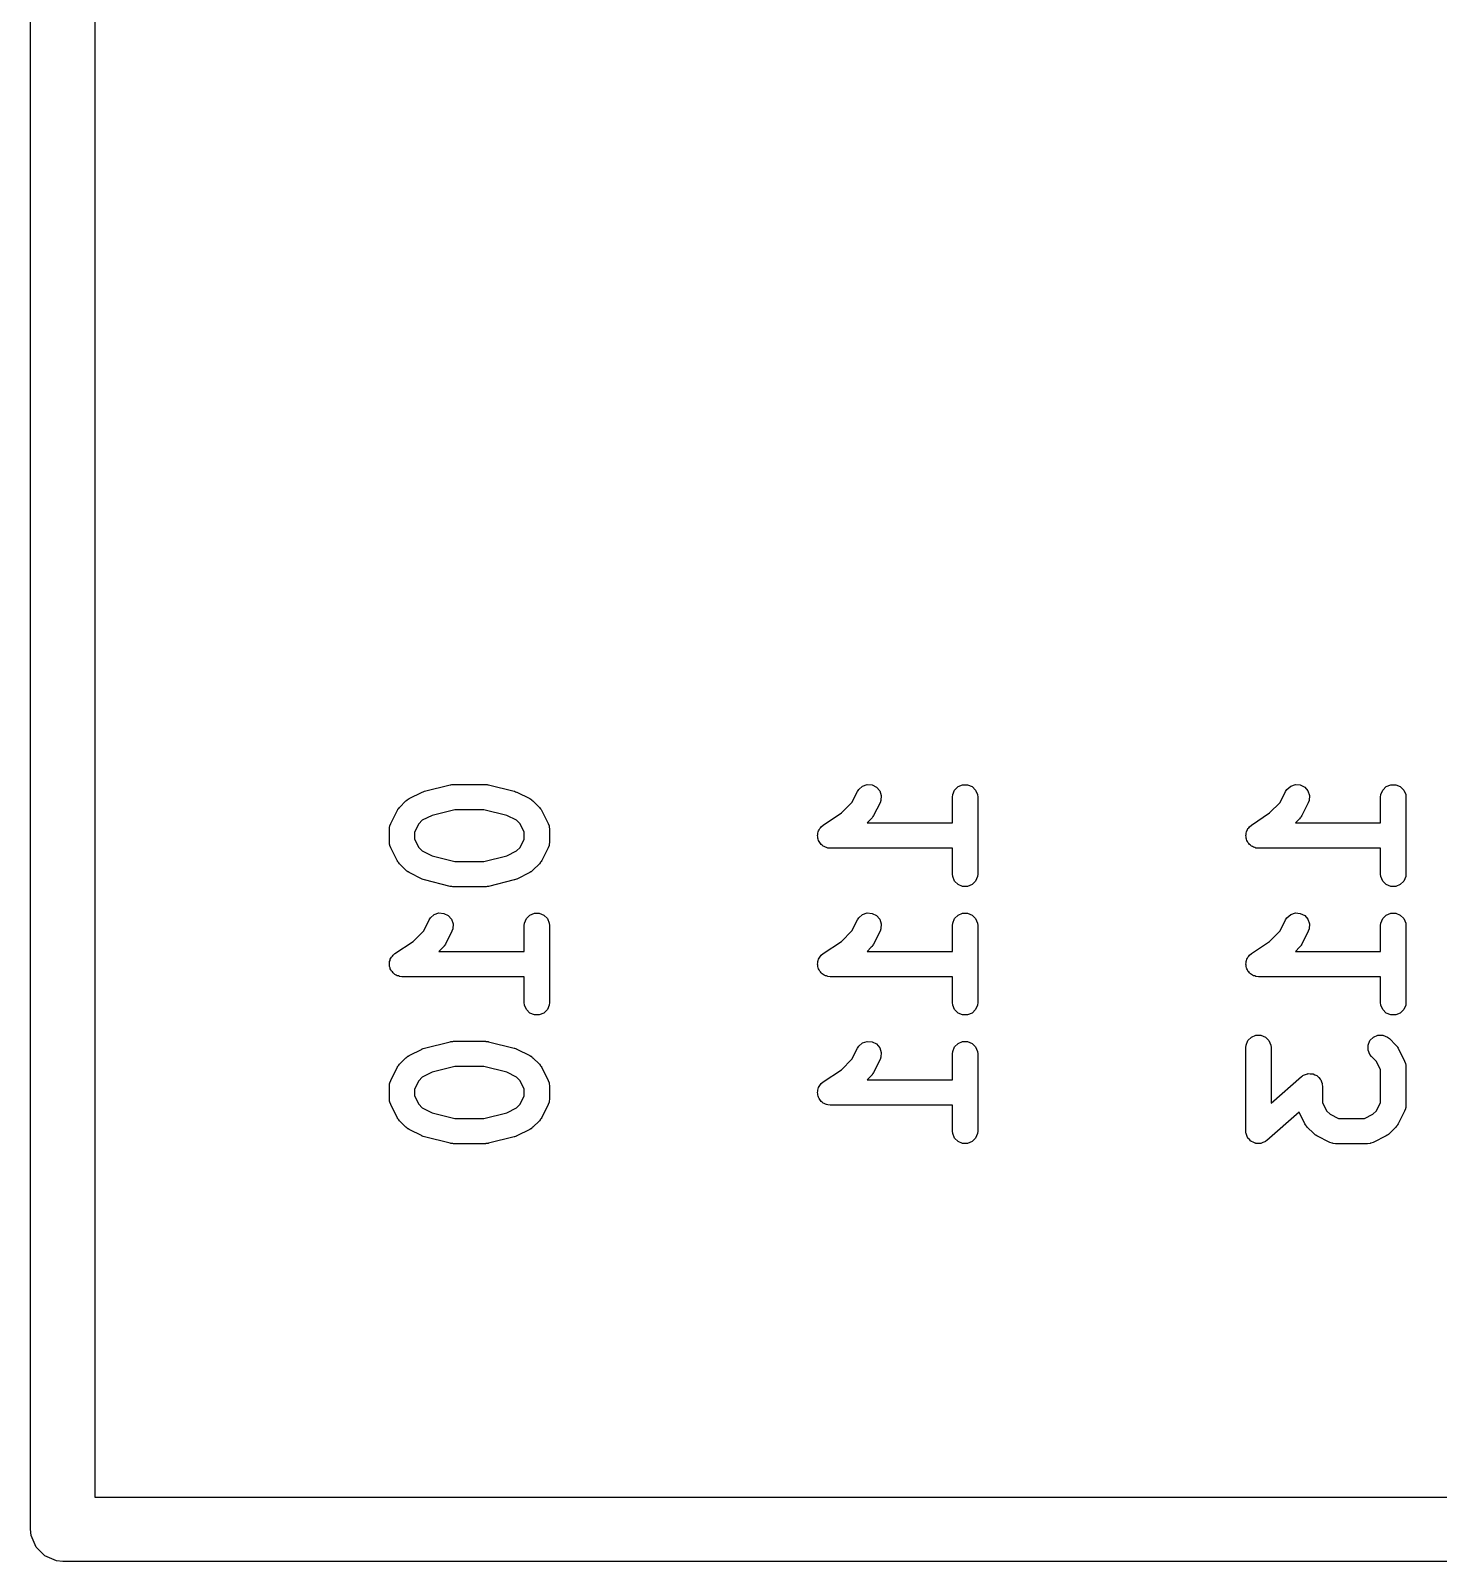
# Model space of a CAD drawing. Extents: x 202.7 to 236.1, y -93.3 to -75.2.
# Drawn here: x 202.72 to 211.07, y -93.32 to -84.23 of the extents above; entities that cross this region are included whole.
import ezdxf

# ---------------------------------------------------------------- set-up
doc = ezdxf.new("R2010")
doc.units = 0
doc.layers.add('BLACK', color=7, linetype='CONTINUOUS')

msp = doc.modelspace()

# ---------------------------------------------------------------- linework, layer by layer
at = {"layer": 'BLACK', "linetype": 'CONTINUOUS'}
for p, q in [((202.7195, -93.125), (202.7195, -75.345)), ((203.1005, -75.5355), (203.1005, -92.9345)), ((205.056485, -88.747049), (205.208867, -88.708953)), ((205.208867, -88.708953), (205.211403, -88.708577)), ((205.211403, -88.708577), (205.212425, -88.708155)), ((205.212425, -88.708155), (205.217937, -88.707612)), ((205.217937, -88.707612), (205.223411, -88.706803)), ((205.223411, -88.706803), (205.224503, -88.706965)), ((205.224503, -88.706965), (205.227057, -88.706714)), ((205.227057, -88.706714), (205.417533, -88.706714)), ((205.417533, -88.706714), (205.420086, -88.706965)), ((205.420086, -88.706965), (205.421179, -88.706803)), ((205.421179, -88.706803), (205.426653, -88.707612)), ((205.426653, -88.707612), (205.432165, -88.708155)), ((205.432165, -88.708155), (205.433185, -88.708577)), ((205.433185, -88.708577), (205.435724, -88.708953)), ((205.435724, -88.708953), (205.588105, -88.747049)), ((207.653724, -88.716557), (207.681485, -88.707303)), ((207.681485, -88.707303), (207.710675, -88.709377)), ((207.710675, -88.709377), (207.73685, -88.722464)), ((208.220627, -88.719354), (208.247663, -88.708155)), ((208.247663, -88.708155), (208.276927, -88.708155)), ((208.276927, -88.708155), (208.303963, -88.719354)), ((210.193724, -88.716557), (210.221485, -88.707303)), ((210.221485, -88.707303), (210.250675, -88.709377)), ((210.250675, -88.709377), (210.27685, -88.722464)), ((210.760627, -88.719354), (210.787663, -88.708155)), ((210.787663, -88.708155), (210.816927, -88.708155)), ((210.816927, -88.708155), (210.843963, -88.719354)), ((204.907357, -88.842967), (204.945452, -88.804872)), ((204.945452, -88.804872), (204.951201, -88.800153)), ((204.951201, -88.800153), (204.952501, -88.798655)), ((204.952501, -88.798655), (204.95476, -88.797233)), ((204.95476, -88.797233), (204.956817, -88.795545)), ((204.956817, -88.795545), (204.958644, -88.794787)), ((204.958644, -88.794787), (204.964944, -88.790823)), ((204.964944, -88.790823), (205.041135, -88.752728)), ((205.041135, -88.752728), (205.042204, -88.752318)), ((205.042204, -88.752318), (205.04264, -88.751996)), ((205.04264, -88.751996), (205.048791, -88.749797)), ((205.048791, -88.749797), (205.054867, -88.747473)), ((205.054867, -88.747473), (205.055405, -88.747434)), ((205.055405, -88.747434), (205.056485, -88.747049)), ((205.588105, -88.747049), (205.589184, -88.747434)), ((205.589184, -88.747434), (205.589723, -88.747473)), ((205.589723, -88.747473), (205.595798, -88.749797)), ((205.595798, -88.749797), (205.60195, -88.751996)), ((205.60195, -88.751996), (205.602385, -88.752318)), ((205.602385, -88.752318), (205.603455, -88.752728)), ((205.603455, -88.752728), (205.679645, -88.790823)), ((205.679645, -88.790823), (205.685941, -88.794786)), ((205.685941, -88.794786), (205.687771, -88.795544)), ((205.687771, -88.795544), (205.689829, -88.797233)), ((205.689829, -88.797233), (205.692088, -88.798655)), ((205.692088, -88.798655), (205.693387, -88.800153)), ((205.693387, -88.800153), (205.699136, -88.804871)), ((205.699136, -88.804871), (205.737232, -88.842966)), ((207.591131, -88.813477), (207.623784, -88.748173)), ((207.623784, -88.748173), (207.631616, -88.73573)), ((207.631616, -88.73573), (207.653724, -88.716557)), ((207.73685, -88.722464), (207.756023, -88.744572)), ((207.756023, -88.744572), (207.765277, -88.772333)), ((207.763203, -88.801523), (207.757948, -88.815255)), ((207.765277, -88.772333), (207.763203, -88.801523)), ((208.187295, -88.781714), (208.188736, -88.767082)), ((208.187295, -88.935286), (208.187295, -88.781714)), ((208.188736, -88.767082), (208.199935, -88.740046)), ((208.199935, -88.740046), (208.220627, -88.719354)), ((208.303963, -88.719354), (208.324655, -88.740046)), ((208.324655, -88.740046), (208.335854, -88.767082)), ((208.335854, -88.767082), (208.337295, -88.781714)), ((208.337295, -88.781714), (208.337295, -89.238857)), ((210.131131, -88.813477), (210.163784, -88.748173)), ((210.163784, -88.748173), (210.171616, -88.73573)), ((210.171616, -88.73573), (210.193724, -88.716557)), ((210.27685, -88.722464), (210.296023, -88.744572)), ((210.296023, -88.744572), (210.305277, -88.772333)), ((210.303203, -88.801523), (210.297948, -88.815255)), ((210.305277, -88.772333), (210.303203, -88.801523)), ((210.727295, -88.781714), (210.728736, -88.767082)), ((210.727295, -88.935286), (210.727295, -88.781714)), ((210.728736, -88.767082), (210.739935, -88.740046)), ((210.739935, -88.740046), (210.760627, -88.719354)), ((210.843963, -88.719354), (210.864655, -88.740046)), ((210.864655, -88.740046), (210.875854, -88.767082)), ((210.875854, -88.767082), (210.877295, -88.781714)), ((210.877295, -88.781714), (210.877295, -89.238857)), ((204.855213, -88.93865), (204.893308, -88.862459)), ((204.893308, -88.862459), (204.897272, -88.856159)), ((204.897272, -88.856159), (204.89803, -88.854332)), ((204.89803, -88.854332), (204.899718, -88.852275)), ((204.899718, -88.852275), (204.90114, -88.850016)), ((204.90114, -88.850016), (204.902638, -88.848716)), ((204.902638, -88.848716), (204.907357, -88.842967)), ((205.10085, -88.890574), (205.042911, -88.919544)), ((205.236292, -88.856714), (205.10085, -88.890574)), ((205.408298, -88.856714), (205.236292, -88.856714)), ((205.543737, -88.890574), (205.408298, -88.856714)), ((205.601677, -88.919544), (205.543737, -88.890574)), ((205.737232, -88.842966), (205.741952, -88.848717)), ((205.741952, -88.848717), (205.74345, -88.850016)), ((205.74345, -88.850016), (205.744869, -88.852271)), ((205.744869, -88.852271), (205.74656, -88.854331)), ((205.74656, -88.854331), (205.747318, -88.856161)), ((205.747318, -88.856161), (205.751282, -88.862459)), ((205.751282, -88.862459), (205.789377, -88.93865)), ((207.420692, -88.947882), (207.5288, -88.875809)), ((207.5288, -88.875809), (207.591131, -88.813477)), ((207.715888, -88.897745), (207.715131, -88.899573)), ((207.719853, -88.891446), (207.715888, -88.897745)), ((207.757948, -88.815255), (207.719853, -88.891446)), ((209.960692, -88.947882), (210.0688, -88.875809)), ((210.0688, -88.875809), (210.131131, -88.813477)), ((210.255888, -88.897745), (210.255131, -88.899573)), ((210.259853, -88.891446), (210.255888, -88.897745)), ((210.297948, -88.815255), (210.259853, -88.891446)), ((204.847295, -88.972191), (204.848736, -88.957559)), ((204.847295, -89.048381), (204.847295, -88.972191)), ((204.848736, -88.957559), (204.849767, -88.955069)), ((204.849767, -88.955069), (204.849958, -88.952382)), ((204.849958, -88.952382), (204.855213, -88.93865)), ((205.022029, -88.940426), (204.997295, -88.989895)), ((205.042911, -88.919544), (205.022029, -88.940426)), ((205.622561, -88.940427), (205.601677, -88.919544)), ((205.647295, -88.989895), (205.622561, -88.940427)), ((205.789377, -88.93865), (205.794632, -88.952382)), ((205.794632, -88.952382), (205.794822, -88.955069)), ((205.794822, -88.955069), (205.795854, -88.957559)), ((205.795854, -88.957559), (205.797295, -88.972191)), ((205.797295, -88.972191), (205.797295, -89.048381)), ((207.388736, -88.995654), (207.391577, -88.988793)), ((207.391577, -88.988793), (207.393034, -88.981513)), ((207.393034, -88.981513), (207.397122, -88.975407)), ((207.397122, -88.975407), (207.399935, -88.968618)), ((207.399935, -88.968618), (207.405185, -88.963367)), ((207.405185, -88.963367), (207.409317, -88.957198)), ((207.409317, -88.957198), (207.420575, -88.947977)), ((207.420575, -88.947977), (207.420627, -88.947926)), ((207.420627, -88.947926), (207.420649, -88.947916)), ((207.420649, -88.947916), (207.420692, -88.947882)), ((207.705804, -88.910938), (207.681456, -88.935286)), ((207.681456, -88.935286), (208.187295, -88.935286)), ((207.710522, -88.905188), (207.705804, -88.910938)), ((207.712021, -88.903889), (207.710522, -88.905188)), ((207.713442, -88.901629), (207.712021, -88.903889)), ((207.715131, -88.899573), (207.713442, -88.901629)), ((209.928736, -88.995654), (209.931577, -88.988793)), ((209.931577, -88.988793), (209.933034, -88.981513)), ((209.933034, -88.981513), (209.937122, -88.975407)), ((209.937122, -88.975407), (209.939935, -88.968618)), ((209.939935, -88.968618), (209.945185, -88.963367)), ((209.945185, -88.963367), (209.949317, -88.957198)), ((209.949317, -88.957198), (209.960575, -88.947977)), ((209.960575, -88.947977), (209.960627, -88.947926)), ((209.960627, -88.947926), (209.960649, -88.947916)), ((209.960649, -88.947916), (209.960692, -88.947882)), ((210.245804, -88.910938), (210.221456, -88.935286)), ((210.221456, -88.935286), (210.727295, -88.935286)), ((210.250522, -88.905188), (210.245804, -88.910938)), ((210.252021, -88.903889), (210.250522, -88.905188)), ((210.253442, -88.901629), (210.252021, -88.903889)), ((210.255131, -88.899573), (210.253442, -88.901629)), ((204.848736, -89.063013), (204.847295, -89.048381)), ((204.849767, -89.065502), (204.848736, -89.063013)), ((204.849958, -89.06819), (204.849767, -89.065502)), ((204.855213, -89.081922), (204.849958, -89.06819)), ((204.997295, -88.989895), (204.997295, -89.030676)), ((204.997295, -89.030676), (205.022029, -89.080145)), ((205.622561, -89.080144), (205.647295, -89.030676)), ((205.647295, -89.030676), (205.647295, -88.989895)), ((205.794632, -89.06819), (205.789377, -89.081922)), ((205.794822, -89.065502), (205.794632, -89.06819)), ((205.795854, -89.063013), (205.794822, -89.065502)), ((205.797295, -89.048381), (205.795854, -89.063013)), ((207.387295, -89.010208), (207.388736, -89.003003)), ((207.388736, -89.017492), (207.387295, -89.010208)), ((207.388736, -89.003003), (207.388736, -88.995654)), ((207.388736, -89.024918), (207.388736, -89.017492)), ((207.391547, -89.031706), (207.388736, -89.024918)), ((207.392974, -89.038915), (207.391547, -89.031706)), ((207.397093, -89.045093), (207.392974, -89.038915)), ((207.399935, -89.051954), (207.397093, -89.045093)), ((207.40513, -89.057149), (207.399935, -89.051954)), ((207.409207, -89.063264), (207.40513, -89.057149)), ((207.415376, -89.067395), (207.409207, -89.063264)), ((207.420627, -89.072646), (207.415376, -89.067395)), ((207.427416, -89.075458), (207.420627, -89.072646)), ((207.433522, -89.079547), (207.427416, -89.075458)), ((207.440802, -89.081003), (207.433522, -89.079547)), ((209.927295, -89.010208), (209.928736, -89.003003)), ((209.928736, -89.017492), (209.927295, -89.010208)), ((209.928736, -89.003003), (209.928736, -88.995654)), ((209.928736, -89.024918), (209.928736, -89.017492)), ((209.931547, -89.031706), (209.928736, -89.024918)), ((209.932974, -89.038915), (209.931547, -89.031706)), ((209.937093, -89.045093), (209.932974, -89.038915)), ((209.939935, -89.051954), (209.937093, -89.045093)), ((209.94513, -89.057149), (209.939935, -89.051954)), ((209.949207, -89.063264), (209.94513, -89.057149)), ((209.955376, -89.067395), (209.949207, -89.063264)), ((209.960627, -89.072646), (209.955376, -89.067395)), ((209.967416, -89.075458), (209.960627, -89.072646)), ((209.973522, -89.079547), (209.967416, -89.075458)), ((209.980802, -89.081003), (209.973522, -89.079547)), ((204.893308, -89.158113), (204.855213, -89.081922)), ((204.897272, -89.164412), (204.893308, -89.158113)), ((204.89803, -89.16624), (204.897272, -89.164412)), ((204.899718, -89.168296), (204.89803, -89.16624)), ((204.90114, -89.170556), (204.899718, -89.168296)), ((205.022029, -89.080145), (205.042911, -89.101027)), ((205.042911, -89.101027), (205.100851, -89.129997)), ((205.100851, -89.129997), (205.236291, -89.163857)), ((205.236291, -89.163857), (205.408299, -89.163857)), ((205.408299, -89.163857), (205.543738, -89.129997)), ((205.543738, -89.129997), (205.601677, -89.101027)), ((205.601677, -89.101027), (205.622561, -89.080144)), ((205.744869, -89.1683), (205.74345, -89.170556)), ((205.74656, -89.166241), (205.744869, -89.1683)), ((205.747318, -89.16441), (205.74656, -89.166241)), ((205.751282, -89.158113), (205.747318, -89.16441)), ((205.789377, -89.081922), (205.751282, -89.158113)), ((207.447663, -89.083845), (207.440802, -89.081003)), ((207.462141, -89.08527), (207.447663, -89.083845)), ((207.462217, -89.085286), (207.462141, -89.08527)), ((207.462242, -89.08528), (207.462217, -89.085286)), ((207.462295, -89.085286), (207.462242, -89.08528)), ((208.187295, -89.085286), (207.462295, -89.085286)), ((208.187295, -89.238857), (208.187295, -89.085286)), ((209.987663, -89.083845), (209.980802, -89.081003)), ((210.002141, -89.08527), (209.987663, -89.083845)), ((210.002217, -89.085286), (210.002141, -89.08527)), ((210.002242, -89.08528), (210.002217, -89.085286)), ((210.002295, -89.085286), (210.002242, -89.08528)), ((210.727295, -89.085286), (210.002295, -89.085286)), ((210.727295, -89.238857), (210.727295, -89.085286)), ((204.902638, -89.171855), (204.90114, -89.170556)), ((204.907357, -89.177605), (204.902638, -89.171855)), ((204.945452, -89.2157), (204.907357, -89.177605)), ((204.951201, -89.220418), (204.945452, -89.2157)), ((204.952501, -89.221917), (204.951201, -89.220418)), ((204.95476, -89.223338), (204.952501, -89.221917)), ((204.956817, -89.225027), (204.95476, -89.223338)), ((204.958644, -89.225784), (204.956817, -89.225027)), ((204.964944, -89.229749), (204.958644, -89.225784)), ((205.041135, -89.267844), (204.964944, -89.229749)), ((205.679645, -89.229749), (205.603455, -89.267844)), ((205.685941, -89.225785), (205.679645, -89.229749)), ((205.687771, -89.225028), (205.685941, -89.225785)), ((205.689829, -89.223338), (205.687771, -89.225028)), ((205.692088, -89.221917), (205.689829, -89.223338)), ((205.693387, -89.220418), (205.692088, -89.221917)), ((205.699136, -89.215701), (205.693387, -89.220418)), ((205.737232, -89.177606), (205.699136, -89.215701)), ((205.741952, -89.171854), (205.737232, -89.177606)), ((205.74345, -89.170556), (205.741952, -89.171854)), ((208.188736, -89.253489), (208.187295, -89.238857)), ((208.199935, -89.280525), (208.188736, -89.253489)), ((208.335854, -89.253489), (208.324655, -89.280525)), ((208.337295, -89.238857), (208.335854, -89.253489)), ((210.728736, -89.253489), (210.727295, -89.238857)), ((210.739935, -89.280525), (210.728736, -89.253489)), ((210.875854, -89.253489), (210.864655, -89.280525)), ((210.877295, -89.238857), (210.875854, -89.253489)), ((205.042204, -89.268253), (205.041135, -89.267844)), ((205.04264, -89.268576), (205.042204, -89.268253)), ((205.048785, -89.270771), (205.04264, -89.268576)), ((205.054867, -89.273099), (205.048785, -89.270771)), ((205.055406, -89.273137), (205.054867, -89.273099)), ((205.056486, -89.273523), (205.055406, -89.273137)), ((205.208867, -89.311618), (205.056486, -89.273523)), ((205.211404, -89.311993), (205.208867, -89.311618)), ((205.212425, -89.312416), (205.211404, -89.311993)), ((205.217927, -89.312957), (205.212425, -89.312416)), ((205.223412, -89.313769), (205.217927, -89.312957)), ((205.224507, -89.313605), (205.223412, -89.313769)), ((205.227057, -89.313857), (205.224507, -89.313605)), ((205.417533, -89.313857), (205.227057, -89.313857)), ((205.420086, -89.313605), (205.417533, -89.313857)), ((205.421178, -89.313768), (205.420086, -89.313605)), ((205.42665, -89.312959), (205.421178, -89.313768)), ((205.432165, -89.312416), (205.42665, -89.312959)), ((205.433186, -89.311992), (205.432165, -89.312416)), ((205.435723, -89.311618), (205.433186, -89.311992)), ((205.588104, -89.273523), (205.435723, -89.311618)), ((205.589183, -89.273137), (205.588104, -89.273523)), ((205.589723, -89.273099), (205.589183, -89.273137)), ((205.595804, -89.270771), (205.589723, -89.273099)), ((205.60195, -89.268576), (205.595804, -89.270771)), ((205.602385, -89.268253), (205.60195, -89.268576)), ((205.603455, -89.267844), (205.602385, -89.268253)), ((208.220627, -89.301217), (208.199935, -89.280525)), ((208.247663, -89.312416), (208.220627, -89.301217)), ((208.276927, -89.312416), (208.247663, -89.312416)), ((208.303963, -89.301217), (208.276927, -89.312416)), ((208.324655, -89.280525), (208.303963, -89.301217)), ((210.760627, -89.301217), (210.739935, -89.280525)), ((210.787663, -89.312416), (210.760627, -89.301217)), ((210.816927, -89.312416), (210.787663, -89.312416)), ((210.843963, -89.301217), (210.816927, -89.312416)), ((210.864655, -89.280525), (210.843963, -89.301217)), ((205.051131, -89.575382), (205.083784, -89.510078)), ((205.083784, -89.510078), (205.091616, -89.497635)), ((205.091616, -89.497635), (205.113724, -89.478462)), ((205.113724, -89.478462), (205.141485, -89.469208)), ((205.141485, -89.469208), (205.170675, -89.471282)), ((205.170675, -89.471282), (205.19685, -89.484369)), ((205.19685, -89.484369), (205.216023, -89.506477)), ((205.216023, -89.506477), (205.225277, -89.534238)), ((205.647295, -89.543619), (205.648736, -89.528987)), ((205.648736, -89.528987), (205.659935, -89.501951)), ((205.659935, -89.501951), (205.680627, -89.481259)), ((205.680627, -89.481259), (205.707663, -89.47006)), ((205.707663, -89.47006), (205.736927, -89.47006)), ((205.736927, -89.47006), (205.763963, -89.481259)), ((205.763963, -89.481259), (205.784655, -89.501951)), ((205.784655, -89.501951), (205.795854, -89.528987)), ((205.795854, -89.528987), (205.797295, -89.543619)), ((207.591131, -89.575382), (207.623784, -89.510078)), ((207.623784, -89.510078), (207.631616, -89.497635)), ((207.631616, -89.497635), (207.653724, -89.478462)), ((207.653724, -89.478462), (207.681485, -89.469208)), ((207.681485, -89.469208), (207.710675, -89.471282)), ((207.710675, -89.471282), (207.73685, -89.484369)), ((207.73685, -89.484369), (207.756023, -89.506477)), ((207.756023, -89.506477), (207.765277, -89.534238)), ((208.187295, -89.543619), (208.188736, -89.528987)), ((208.188736, -89.528987), (208.199935, -89.501951)), ((208.199935, -89.501951), (208.220627, -89.481259)), ((208.220627, -89.481259), (208.247663, -89.47006)), ((208.247663, -89.47006), (208.276927, -89.47006)), ((208.276927, -89.47006), (208.303963, -89.481259)), ((208.303963, -89.481259), (208.324655, -89.501951)), ((208.324655, -89.501951), (208.335854, -89.528987)), ((208.335854, -89.528987), (208.337295, -89.543619)), ((210.131131, -89.575382), (210.163784, -89.510078)), ((210.163784, -89.510078), (210.171616, -89.497635)), ((210.171616, -89.497635), (210.193724, -89.478462)), ((210.193724, -89.478462), (210.221485, -89.469208)), ((210.221485, -89.469208), (210.250675, -89.471282)), ((210.250675, -89.471282), (210.27685, -89.484369)), ((210.27685, -89.484369), (210.296023, -89.506477)), ((210.296023, -89.506477), (210.305277, -89.534238)), ((210.727295, -89.543619), (210.728736, -89.528987)), ((210.728736, -89.528987), (210.739935, -89.501951)), ((210.739935, -89.501951), (210.760627, -89.481259)), ((210.760627, -89.481259), (210.787663, -89.47006)), ((210.787663, -89.47006), (210.816927, -89.47006)), ((210.816927, -89.47006), (210.843963, -89.481259)), ((210.843963, -89.481259), (210.864655, -89.501951)), ((210.864655, -89.501951), (210.875854, -89.528987)), ((210.875854, -89.528987), (210.877295, -89.543619)), ((204.9888, -89.637714), (205.051131, -89.575382)), ((205.217948, -89.57716), (205.179853, -89.653351)), ((205.223203, -89.563428), (205.217948, -89.57716)), ((205.225277, -89.534238), (205.223203, -89.563428)), ((205.647295, -89.697191), (205.647295, -89.543619)), ((205.797295, -89.543619), (205.797295, -90.000762)), ((207.5288, -89.637714), (207.591131, -89.575382)), ((207.757948, -89.57716), (207.719853, -89.653351)), ((207.763203, -89.563428), (207.757948, -89.57716)), ((207.765277, -89.534238), (207.763203, -89.563428)), ((208.187295, -89.697191), (208.187295, -89.543619)), ((208.337295, -89.543619), (208.337295, -90.000762)), ((210.0688, -89.637714), (210.131131, -89.575382)), ((210.297948, -89.57716), (210.259853, -89.653351)), ((210.303203, -89.563428), (210.297948, -89.57716)), ((210.305277, -89.534238), (210.303203, -89.563428)), ((210.727295, -89.697191), (210.727295, -89.543619)), ((210.877295, -89.543619), (210.877295, -90.000762)), ((204.869317, -89.719103), (204.880575, -89.709882)), ((204.880575, -89.709882), (204.880627, -89.709831)), ((204.880627, -89.709831), (204.880649, -89.709821)), ((204.880649, -89.709821), (204.880692, -89.709787)), ((204.880692, -89.709787), (204.9888, -89.637714)), ((205.165804, -89.672843), (205.141456, -89.697191)), ((205.141456, -89.697191), (205.647295, -89.697191)), ((205.170522, -89.667093), (205.165804, -89.672843)), ((205.172021, -89.665794), (205.170522, -89.667093)), ((205.173442, -89.663534), (205.172021, -89.665794)), ((205.175131, -89.661478), (205.173442, -89.663534)), ((205.175888, -89.65965), (205.175131, -89.661478)), ((205.179853, -89.653351), (205.175888, -89.65965)), ((207.409317, -89.719103), (207.420575, -89.709882)), ((207.420575, -89.709882), (207.420627, -89.709831)), ((207.420627, -89.709831), (207.420649, -89.709821)), ((207.420649, -89.709821), (207.420692, -89.709787)), ((207.420692, -89.709787), (207.5288, -89.637714)), ((207.705804, -89.672843), (207.681456, -89.697191)), ((207.681456, -89.697191), (208.187295, -89.697191)), ((207.710522, -89.667093), (207.705804, -89.672843)), ((207.712021, -89.665794), (207.710522, -89.667093)), ((207.713442, -89.663534), (207.712021, -89.665794)), ((207.715131, -89.661478), (207.713442, -89.663534)), ((207.715888, -89.65965), (207.715131, -89.661478)), ((207.719853, -89.653351), (207.715888, -89.65965)), ((209.949317, -89.719103), (209.960575, -89.709882)), ((209.960575, -89.709882), (209.960627, -89.709831)), ((209.960627, -89.709831), (209.960649, -89.709821)), ((209.960649, -89.709821), (209.960692, -89.709787)), ((209.960692, -89.709787), (210.0688, -89.637714)), ((210.245804, -89.672843), (210.221456, -89.697191)), ((210.221456, -89.697191), (210.727295, -89.697191)), ((210.250522, -89.667093), (210.245804, -89.672843)), ((210.252021, -89.665794), (210.250522, -89.667093)), ((210.253442, -89.663534), (210.252021, -89.665794)), ((210.255131, -89.661478), (210.253442, -89.663534)), ((210.255888, -89.65965), (210.255131, -89.661478)), ((210.259853, -89.653351), (210.255888, -89.65965)), ((204.847295, -89.772113), (204.848736, -89.764908)), ((204.848736, -89.779397), (204.847295, -89.772113)), ((204.848736, -89.757559), (204.851577, -89.750698)), ((204.848736, -89.764908), (204.848736, -89.757559)), ((204.848736, -89.786823), (204.848736, -89.779397)), ((204.851547, -89.793611), (204.848736, -89.786823)), ((204.852974, -89.80082), (204.851547, -89.793611)), ((204.851577, -89.750698), (204.853034, -89.743418)), ((204.857093, -89.806998), (204.852974, -89.80082)), ((204.853034, -89.743418), (204.857122, -89.737312)), ((204.857122, -89.737312), (204.859935, -89.730523)), ((204.859935, -89.730523), (204.865185, -89.725272)), ((204.865185, -89.725272), (204.869317, -89.719103)), ((207.387295, -89.772113), (207.388736, -89.764908)), ((207.388736, -89.779397), (207.387295, -89.772113)), ((207.388736, -89.757559), (207.391577, -89.750698)), ((207.388736, -89.764908), (207.388736, -89.757559)), ((207.388736, -89.786823), (207.388736, -89.779397)), ((207.391547, -89.793611), (207.388736, -89.786823)), ((207.392974, -89.80082), (207.391547, -89.793611)), ((207.391577, -89.750698), (207.393034, -89.743418)), ((207.397093, -89.806998), (207.392974, -89.80082)), ((207.393034, -89.743418), (207.397122, -89.737312)), ((207.397122, -89.737312), (207.399935, -89.730523)), ((207.399935, -89.730523), (207.405185, -89.725272)), ((207.405185, -89.725272), (207.409317, -89.719103)), ((209.927295, -89.772113), (209.928736, -89.764908)), ((209.928736, -89.779397), (209.927295, -89.772113)), ((209.928736, -89.757559), (209.931577, -89.750698)), ((209.928736, -89.764908), (209.928736, -89.757559)), ((209.928736, -89.786823), (209.928736, -89.779397)), ((209.931547, -89.793611), (209.928736, -89.786823)), ((209.932974, -89.80082), (209.931547, -89.793611)), ((209.931577, -89.750698), (209.933034, -89.743418)), ((209.937093, -89.806998), (209.932974, -89.80082)), ((209.933034, -89.743418), (209.937122, -89.737312)), ((209.937122, -89.737312), (209.939935, -89.730523)), ((209.939935, -89.730523), (209.945185, -89.725272)), ((209.945185, -89.725272), (209.949317, -89.719103)), ((204.859935, -89.813859), (204.857093, -89.806998)), ((204.86513, -89.819054), (204.859935, -89.813859)), ((204.869207, -89.825169), (204.86513, -89.819054)), ((204.875376, -89.8293), (204.869207, -89.825169)), ((204.880627, -89.834551), (204.875376, -89.8293)), ((204.887416, -89.837363), (204.880627, -89.834551)), ((204.893522, -89.841452), (204.887416, -89.837363)), ((204.900802, -89.842908), (204.893522, -89.841452)), ((204.907663, -89.84575), (204.900802, -89.842908)), ((204.922141, -89.847175), (204.907663, -89.84575)), ((204.922217, -89.847191), (204.922141, -89.847175)), ((204.922242, -89.847185), (204.922217, -89.847191)), ((204.922295, -89.847191), (204.922242, -89.847185)), ((205.647295, -89.847191), (204.922295, -89.847191)), ((205.647295, -90.000762), (205.647295, -89.847191)), ((207.399935, -89.813859), (207.397093, -89.806998)), ((207.40513, -89.819054), (207.399935, -89.813859)), ((207.409207, -89.825169), (207.40513, -89.819054)), ((207.415376, -89.8293), (207.409207, -89.825169)), ((207.420627, -89.834551), (207.415376, -89.8293)), ((207.427416, -89.837363), (207.420627, -89.834551)), ((207.433522, -89.841452), (207.427416, -89.837363)), ((207.440802, -89.842908), (207.433522, -89.841452)), ((207.447663, -89.84575), (207.440802, -89.842908)), ((207.462141, -89.847175), (207.447663, -89.84575)), ((207.462217, -89.847191), (207.462141, -89.847175)), ((207.462242, -89.847185), (207.462217, -89.847191)), ((207.462295, -89.847191), (207.462242, -89.847185)), ((208.187295, -89.847191), (207.462295, -89.847191)), ((208.187295, -90.000762), (208.187295, -89.847191)), ((209.939935, -89.813859), (209.937093, -89.806998)), ((209.94513, -89.819054), (209.939935, -89.813859)), ((209.949207, -89.825169), (209.94513, -89.819054)), ((209.955376, -89.8293), (209.949207, -89.825169)), ((209.960627, -89.834551), (209.955376, -89.8293)), ((209.967416, -89.837363), (209.960627, -89.834551)), ((209.973522, -89.841452), (209.967416, -89.837363)), ((209.980802, -89.842908), (209.973522, -89.841452)), ((209.987663, -89.84575), (209.980802, -89.842908)), ((210.002141, -89.847175), (209.987663, -89.84575)), ((210.002217, -89.847191), (210.002141, -89.847175)), ((210.002242, -89.847185), (210.002217, -89.847191)), ((210.002295, -89.847191), (210.002242, -89.847185)), ((210.727295, -89.847191), (210.002295, -89.847191)), ((210.727295, -90.000762), (210.727295, -89.847191)), ((205.648736, -90.015394), (205.647295, -90.000762)), ((205.659935, -90.04243), (205.648736, -90.015394)), ((205.680627, -90.063122), (205.659935, -90.04243)), ((205.707663, -90.074321), (205.680627, -90.063122)), ((205.736927, -90.074321), (205.707663, -90.074321)), ((205.763963, -90.063122), (205.736927, -90.074321)), ((205.784655, -90.04243), (205.763963, -90.063122)), ((205.795854, -90.015394), (205.784655, -90.04243)), ((205.797295, -90.000762), (205.795854, -90.015394)), ((208.188736, -90.015394), (208.187295, -90.000762)), ((208.199935, -90.04243), (208.188736, -90.015394)), ((208.220627, -90.063122), (208.199935, -90.04243)), ((208.247663, -90.074321), (208.220627, -90.063122)), ((208.276927, -90.074321), (208.247663, -90.074321)), ((208.303963, -90.063122), (208.276927, -90.074321)), ((208.324655, -90.04243), (208.303963, -90.063122)), ((208.335854, -90.015394), (208.324655, -90.04243)), ((208.337295, -90.000762), (208.335854, -90.015394)), ((210.728736, -90.015394), (210.727295, -90.000762)), ((210.739935, -90.04243), (210.728736, -90.015394)), ((210.760627, -90.063122), (210.739935, -90.04243)), ((210.787663, -90.074321), (210.760627, -90.063122)), ((210.816927, -90.074321), (210.787663, -90.074321)), ((210.843963, -90.063122), (210.816927, -90.074321)), ((210.864655, -90.04243), (210.843963, -90.063122)), ((210.875854, -90.015394), (210.864655, -90.04243)), ((210.877295, -90.000762), (210.875854, -90.015394)), ((205.056485, -90.270859), (205.208867, -90.232763)), ((205.208867, -90.232763), (205.211403, -90.232387)), ((205.211403, -90.232387), (205.212425, -90.231965)), ((205.212425, -90.231965), (205.217937, -90.231422)), ((205.217937, -90.231422), (205.223411, -90.230613)), ((205.223411, -90.230613), (205.224503, -90.230775)), ((205.224503, -90.230775), (205.227057, -90.230524)), ((205.227057, -90.230524), (205.417533, -90.230524)), ((205.417533, -90.230524), (205.420086, -90.230775)), ((205.420086, -90.230775), (205.421179, -90.230613)), ((205.421179, -90.230613), (205.426653, -90.231422)), ((205.426653, -90.231422), (205.432165, -90.231965)), ((205.432165, -90.231965), (205.433185, -90.232387)), ((205.433185, -90.232387), (205.435724, -90.232763)), ((205.435724, -90.232763), (205.588105, -90.270859)), ((207.623784, -90.271983), (207.631616, -90.25954)), ((207.631616, -90.25954), (207.653724, -90.240367)), ((207.653724, -90.240367), (207.681485, -90.231113)), ((207.681485, -90.231113), (207.710675, -90.233187)), ((207.710675, -90.233187), (207.73685, -90.246274)), ((207.73685, -90.246274), (207.756023, -90.268382)), ((208.199935, -90.263856), (208.220627, -90.243164)), ((208.220627, -90.243164), (208.247663, -90.231965)), ((208.247663, -90.231965), (208.276927, -90.231965)), ((208.276927, -90.231965), (208.303963, -90.243164)), ((208.303963, -90.243164), (208.324655, -90.263856)), ((209.927295, -90.267429), (209.928736, -90.252797)), ((209.928736, -90.252797), (209.939935, -90.225761)), ((209.939935, -90.225761), (209.960627, -90.205069)), ((209.960627, -90.205069), (209.987663, -90.19387)), ((209.987663, -90.19387), (210.016927, -90.19387)), ((210.016927, -90.19387), (210.043963, -90.205069)), ((210.043963, -90.205069), (210.064655, -90.225761)), ((210.064655, -90.225761), (210.075854, -90.252797)), ((210.075854, -90.252797), (210.077295, -90.267429)), ((210.652545, -90.252799), (210.663743, -90.225762)), ((210.652545, -90.282061), (210.652545, -90.252799)), ((210.663743, -90.225762), (210.684436, -90.205069)), ((210.684436, -90.205069), (210.711472, -90.19387)), ((210.711472, -90.19387), (210.740734, -90.19387)), ((210.740734, -90.19387), (210.767771, -90.205068)), ((210.767771, -90.205068), (210.779136, -90.214395)), ((210.779136, -90.214395), (210.817232, -90.25249)), ((210.817232, -90.25249), (210.821952, -90.258241)), ((210.821952, -90.258241), (210.82345, -90.25954)), ((210.82345, -90.25954), (210.824869, -90.261795)), ((204.907357, -90.366777), (204.945452, -90.328682)), ((204.945452, -90.328682), (204.951201, -90.323963)), ((204.951201, -90.323963), (204.952501, -90.322465)), ((204.952501, -90.322465), (204.95476, -90.321043)), ((204.95476, -90.321043), (204.956817, -90.319355)), ((204.956817, -90.319355), (204.958644, -90.318597)), ((204.958644, -90.318597), (204.964944, -90.314633)), ((204.964944, -90.314633), (205.041135, -90.276538)), ((205.041135, -90.276538), (205.042204, -90.276128)), ((205.042204, -90.276128), (205.04264, -90.275806)), ((205.04264, -90.275806), (205.048791, -90.273607)), ((205.048791, -90.273607), (205.054867, -90.271283)), ((205.054867, -90.271283), (205.055405, -90.271244)), ((205.055405, -90.271244), (205.056485, -90.270859)), ((205.588105, -90.270859), (205.589184, -90.271244)), ((205.589184, -90.271244), (205.589723, -90.271283)), ((205.589723, -90.271283), (205.595798, -90.273607)), ((205.595798, -90.273607), (205.60195, -90.275806)), ((205.60195, -90.275806), (205.602385, -90.276128)), ((205.602385, -90.276128), (205.603455, -90.276538)), ((205.603455, -90.276538), (205.679645, -90.314633)), ((205.679645, -90.314633), (205.685941, -90.318596)), ((205.685941, -90.318596), (205.687771, -90.319354)), ((205.687771, -90.319354), (205.689829, -90.321043)), ((205.689829, -90.321043), (205.692088, -90.322465)), ((205.692088, -90.322465), (205.693387, -90.323963)), ((205.693387, -90.323963), (205.699136, -90.328681)), ((205.699136, -90.328681), (205.737232, -90.366776)), ((207.5288, -90.399619), (207.591131, -90.337287)), ((207.591131, -90.337287), (207.623784, -90.271983)), ((207.757948, -90.339065), (207.719853, -90.415256)), ((207.756023, -90.268382), (207.765277, -90.296143)), ((207.763203, -90.325333), (207.757948, -90.339065)), ((207.765277, -90.296143), (207.763203, -90.325333)), ((208.187295, -90.305524), (208.188736, -90.290892)), ((208.187295, -90.459096), (208.187295, -90.305524)), ((208.188736, -90.290892), (208.199935, -90.263856)), ((208.324655, -90.263856), (208.335854, -90.290892)), ((208.335854, -90.290892), (208.337295, -90.305524)), ((208.337295, -90.305524), (208.337295, -90.762667)), ((209.927295, -90.762667), (209.927295, -90.267429)), ((210.077295, -90.267429), (210.077295, -90.597384)), ((210.663744, -90.309097), (210.652545, -90.282061)), ((210.673072, -90.320463), (210.663744, -90.309097)), ((210.702561, -90.349951), (210.673072, -90.320463)), ((210.727295, -90.399419), (210.702561, -90.349951)), ((210.824869, -90.261795), (210.82656, -90.263855)), ((210.82656, -90.263855), (210.827318, -90.265685)), ((210.827318, -90.265685), (210.831282, -90.271983)), ((210.831282, -90.271983), (210.869377, -90.348174)), ((210.869377, -90.348174), (210.874632, -90.361906)), ((204.855213, -90.46246), (204.893308, -90.386269)), ((204.893308, -90.386269), (204.897272, -90.379969)), ((204.897272, -90.379969), (204.89803, -90.378142)), ((204.89803, -90.378142), (204.899718, -90.376085)), ((204.899718, -90.376085), (204.90114, -90.373826)), ((204.90114, -90.373826), (204.902638, -90.372526)), ((204.902638, -90.372526), (204.907357, -90.366777)), ((205.10085, -90.414384), (205.042911, -90.443354)), ((205.236292, -90.380524), (205.10085, -90.414384)), ((205.408298, -90.380524), (205.236292, -90.380524)), ((205.543737, -90.414384), (205.408298, -90.380524)), ((205.601677, -90.443354), (205.543737, -90.414384)), ((205.737232, -90.366776), (205.741952, -90.372527)), ((205.741952, -90.372527), (205.74345, -90.373826)), ((205.74345, -90.373826), (205.744869, -90.376081)), ((205.744869, -90.376081), (205.74656, -90.378141)), ((205.74656, -90.378141), (205.747318, -90.379971)), ((205.747318, -90.379971), (205.751282, -90.386269)), ((205.751282, -90.386269), (205.789377, -90.46246)), ((207.420692, -90.471692), (207.5288, -90.399619)), ((207.705804, -90.434748), (207.681456, -90.459096)), ((207.710522, -90.428998), (207.705804, -90.434748)), ((207.712021, -90.427699), (207.710522, -90.428998)), ((207.713442, -90.425439), (207.712021, -90.427699)), ((207.715131, -90.423383), (207.713442, -90.425439)), ((207.715888, -90.421555), (207.715131, -90.423383)), ((207.719853, -90.415256), (207.715888, -90.421555)), ((210.077295, -90.597384), (210.25767, -90.439557)), ((210.25767, -90.439557), (210.263993, -90.435036)), ((210.263993, -90.435036), (210.265389, -90.433641)), ((210.265389, -90.433641), (210.266712, -90.433092)), ((210.266712, -90.433092), (210.26963, -90.431007)), ((210.26963, -90.431007), (210.281173, -90.427102)), ((210.281173, -90.427102), (210.292425, -90.422442)), ((210.292425, -90.422442), (210.294953, -90.422442)), ((210.294953, -90.422442), (210.297351, -90.421631)), ((210.297351, -90.421631), (210.309514, -90.422442)), ((210.309514, -90.422442), (210.321689, -90.422442)), ((210.321689, -90.422442), (210.324025, -90.423409)), ((210.324025, -90.423409), (210.32655, -90.423578)), ((210.32655, -90.423578), (210.337477, -90.428982)), ((210.337477, -90.428982), (210.348725, -90.433641)), ((210.348725, -90.433641), (210.350511, -90.435427)), ((210.350511, -90.435427), (210.352781, -90.43655)), ((210.352781, -90.43655), (210.360806, -90.445722)), ((210.727295, -90.592581), (210.727295, -90.399419)), ((210.874632, -90.361906), (210.874822, -90.364593)), ((210.874822, -90.364593), (210.875854, -90.367083)), ((210.875854, -90.367083), (210.877295, -90.381715)), ((210.877295, -90.381715), (210.877295, -90.610286)), ((204.847295, -90.496001), (204.848736, -90.481369)), ((204.847295, -90.572191), (204.847295, -90.496001)), ((204.848736, -90.481369), (204.849767, -90.478879)), ((204.849767, -90.478879), (204.849958, -90.476192)), ((204.849958, -90.476192), (204.855213, -90.46246)), ((205.022029, -90.464236), (204.997295, -90.513705)), ((204.997295, -90.513705), (204.997295, -90.554486)), ((205.042911, -90.443354), (205.022029, -90.464236)), ((205.622561, -90.464237), (205.601677, -90.443354)), ((205.647295, -90.513705), (205.622561, -90.464237)), ((205.647295, -90.554486), (205.647295, -90.513705)), ((205.789377, -90.46246), (205.794632, -90.476192)), ((205.794632, -90.476192), (205.794822, -90.478879)), ((205.794822, -90.478879), (205.795854, -90.481369)), ((205.795854, -90.481369), (205.797295, -90.496001)), ((205.797295, -90.496001), (205.797295, -90.572191)), ((207.387295, -90.534018), (207.388736, -90.526813)), ((207.388736, -90.519464), (207.391577, -90.512603)), ((207.388736, -90.526813), (207.388736, -90.519464)), ((207.391577, -90.512603), (207.393034, -90.505323)), ((207.393034, -90.505323), (207.397122, -90.499217)), ((207.397122, -90.499217), (207.399935, -90.492428)), ((207.399935, -90.492428), (207.405185, -90.487177)), ((207.405185, -90.487177), (207.409317, -90.481008)), ((207.409317, -90.481008), (207.420575, -90.471787)), ((207.420575, -90.471787), (207.420627, -90.471736)), ((207.420627, -90.471736), (207.420649, -90.471726)), ((207.420649, -90.471726), (207.420692, -90.471692)), ((207.681456, -90.459096), (208.187295, -90.459096)), ((210.360806, -90.445722), (210.369417, -90.454333)), ((210.369417, -90.454333), (210.370385, -90.456669)), ((210.370385, -90.456669), (210.372051, -90.458574)), ((210.372051, -90.458574), (210.375955, -90.470117)), ((210.375955, -90.470117), (210.380616, -90.481369)), ((210.380616, -90.481369), (210.380967, -90.484935)), ((210.380967, -90.484935), (210.381427, -90.486295)), ((210.381427, -90.486295), (210.381295, -90.488268)), ((210.381295, -90.488268), (210.382057, -90.496001)), ((210.382057, -90.496001), (210.382057, -90.592581)), ((204.848736, -90.586823), (204.847295, -90.572191)), ((204.849767, -90.589312), (204.848736, -90.586823)), ((204.849958, -90.592), (204.849767, -90.589312)), ((204.855213, -90.605732), (204.849958, -90.592)), ((204.893308, -90.681923), (204.855213, -90.605732)), ((204.997295, -90.554486), (205.022029, -90.603955)), ((205.022029, -90.603955), (205.042911, -90.624837)), ((205.601677, -90.624837), (205.622561, -90.603954)), ((205.622561, -90.603954), (205.647295, -90.554486)), ((205.789377, -90.605732), (205.751282, -90.681923)), ((205.794632, -90.592), (205.789377, -90.605732)), ((205.794822, -90.589312), (205.794632, -90.592)), ((205.795854, -90.586823), (205.794822, -90.589312)), ((205.797295, -90.572191), (205.795854, -90.586823)), ((207.388736, -90.541302), (207.387295, -90.534018)), ((207.388736, -90.548728), (207.388736, -90.541302)), ((207.391547, -90.555516), (207.388736, -90.548728)), ((207.392974, -90.562725), (207.391547, -90.555516)), ((207.397093, -90.568903), (207.392974, -90.562725)), ((207.399935, -90.575764), (207.397093, -90.568903)), ((207.40513, -90.580959), (207.399935, -90.575764)), ((207.409207, -90.587074), (207.40513, -90.580959)), ((207.415376, -90.591205), (207.409207, -90.587074)), ((207.420627, -90.596456), (207.415376, -90.591205)), ((207.427416, -90.599268), (207.420627, -90.596456)), ((207.433522, -90.603357), (207.427416, -90.599268)), ((207.440802, -90.604813), (207.433522, -90.603357)), ((207.447663, -90.607655), (207.440802, -90.604813)), ((207.462141, -90.60908), (207.447663, -90.607655)), ((207.462217, -90.609096), (207.462141, -90.60908)), ((207.462242, -90.60909), (207.462217, -90.609096)), ((207.462295, -90.609096), (207.462242, -90.60909)), ((208.187295, -90.609096), (207.462295, -90.609096)), ((208.187295, -90.762667), (208.187295, -90.609096)), ((210.382057, -90.592581), (210.406791, -90.64205)), ((210.702561, -90.642049), (210.727295, -90.592581)), ((210.877295, -90.610286), (210.875854, -90.624918)), ((204.897272, -90.688222), (204.893308, -90.681923)), ((204.89803, -90.69005), (204.897272, -90.688222)), ((204.899718, -90.692106), (204.89803, -90.69005)), ((204.90114, -90.694366), (204.899718, -90.692106)), ((204.902638, -90.695665), (204.90114, -90.694366)), ((204.907357, -90.701415), (204.902638, -90.695665)), ((204.945452, -90.73951), (204.907357, -90.701415)), ((205.042911, -90.624837), (205.100851, -90.653807)), ((205.100851, -90.653807), (205.236291, -90.687667)), ((205.236291, -90.687667), (205.408299, -90.687667)), ((205.408299, -90.687667), (205.543738, -90.653807)), ((205.543738, -90.653807), (205.601677, -90.624837)), ((205.737232, -90.701416), (205.699136, -90.739511)), ((205.741952, -90.695664), (205.737232, -90.701416)), ((205.74345, -90.694366), (205.741952, -90.695664)), ((205.744869, -90.69211), (205.74345, -90.694366)), ((205.74656, -90.690051), (205.744869, -90.69211)), ((205.747318, -90.68822), (205.74656, -90.690051)), ((205.751282, -90.681923), (205.747318, -90.68822)), ((210.243636, -90.65115), (210.051683, -90.81911)), ((210.27807, -90.720018), (210.243636, -90.65115)), ((210.406791, -90.64205), (210.427673, -90.662932)), ((210.427673, -90.662932), (210.477143, -90.687667)), ((210.477143, -90.687667), (210.632209, -90.687667)), ((210.632209, -90.687667), (210.681677, -90.662932)), ((210.681677, -90.662932), (210.702561, -90.642049)), ((210.869377, -90.643827), (210.831282, -90.720018)), ((210.874632, -90.630095), (210.869377, -90.643827)), ((210.874822, -90.627407), (210.874632, -90.630095)), ((210.875854, -90.624918), (210.874822, -90.627407)), ((204.951201, -90.744228), (204.945452, -90.73951)), ((204.952501, -90.745727), (204.951201, -90.744228)), ((204.95476, -90.747148), (204.952501, -90.745727)), ((204.956817, -90.748837), (204.95476, -90.747148)), ((204.958644, -90.749594), (204.956817, -90.748837)), ((204.964944, -90.753559), (204.958644, -90.749594)), ((205.041135, -90.791654), (204.964944, -90.753559)), ((205.042204, -90.792063), (205.041135, -90.791654)), ((205.04264, -90.792386), (205.042204, -90.792063)), ((205.048785, -90.794581), (205.04264, -90.792386)), ((205.054867, -90.796909), (205.048785, -90.794581)), ((205.055406, -90.796947), (205.054867, -90.796909)), ((205.056486, -90.797333), (205.055406, -90.796947)), ((205.208867, -90.835428), (205.056486, -90.797333)), ((205.588104, -90.797333), (205.435723, -90.835428)), ((205.589183, -90.796947), (205.588104, -90.797333)), ((205.589723, -90.796909), (205.589183, -90.796947)), ((205.595804, -90.794581), (205.589723, -90.796909)), ((205.60195, -90.792386), (205.595804, -90.794581)), ((205.602385, -90.792063), (205.60195, -90.792386)), ((205.603455, -90.791654), (205.602385, -90.792063)), ((205.679645, -90.753559), (205.603455, -90.791654)), ((205.685941, -90.749595), (205.679645, -90.753559)), ((205.687771, -90.748838), (205.685941, -90.749595)), ((205.689829, -90.747148), (205.687771, -90.748838)), ((205.692088, -90.745727), (205.689829, -90.747148)), ((205.693387, -90.744228), (205.692088, -90.745727)), ((205.699136, -90.739511), (205.693387, -90.744228)), ((208.188736, -90.777299), (208.187295, -90.762667)), ((208.199935, -90.804335), (208.188736, -90.777299)), ((208.220627, -90.825027), (208.199935, -90.804335)), ((208.324655, -90.804335), (208.303963, -90.825027)), ((208.335854, -90.777299), (208.324655, -90.804335)), ((208.337295, -90.762667), (208.335854, -90.777299)), ((209.928057, -90.770405), (209.927295, -90.762667)), ((209.927926, -90.772373), (209.928057, -90.770405)), ((209.928384, -90.773728), (209.927926, -90.772373)), ((209.928736, -90.777299), (209.928384, -90.773728)), ((209.933399, -90.788556), (209.928736, -90.777299)), ((209.937301, -90.800094), (209.933399, -90.788556)), ((209.938966, -90.801998), (209.937301, -90.800094)), ((209.939935, -90.804335), (209.938966, -90.801998)), ((209.948545, -90.812945), (209.939935, -90.804335)), ((210.282034, -90.726317), (210.27807, -90.720018)), ((210.282792, -90.728145), (210.282034, -90.726317)), ((210.28448, -90.730201), (210.282792, -90.728145)), ((210.285902, -90.732461), (210.28448, -90.730201)), ((210.2874, -90.73376), (210.285902, -90.732461)), ((210.292119, -90.73951), (210.2874, -90.73376)), ((210.330214, -90.777605), (210.292119, -90.73951)), ((210.335963, -90.782323), (210.330214, -90.777605)), ((210.337263, -90.783822), (210.335963, -90.782323)), ((210.339522, -90.785243), (210.337263, -90.783822)), ((210.341579, -90.786932), (210.339522, -90.785243)), ((210.343406, -90.787689), (210.341579, -90.786932)), ((210.349706, -90.791654), (210.343406, -90.787689)), ((210.425897, -90.829749), (210.349706, -90.791654)), ((210.759645, -90.791654), (210.683455, -90.829749)), ((210.765941, -90.78769), (210.759645, -90.791654)), ((210.767771, -90.786933), (210.765941, -90.78769)), ((210.769829, -90.785243), (210.767771, -90.786933)), ((210.772088, -90.783822), (210.769829, -90.785243)), ((210.773387, -90.782323), (210.772088, -90.783822)), ((210.779136, -90.777606), (210.773387, -90.782323)), ((210.817232, -90.739511), (210.779136, -90.777606)), ((210.821952, -90.733759), (210.817232, -90.739511)), ((210.82345, -90.732461), (210.821952, -90.733759)), ((210.824869, -90.730205), (210.82345, -90.732461)), ((210.82656, -90.728146), (210.824869, -90.730205)), ((210.827318, -90.726315), (210.82656, -90.728146)), ((210.831282, -90.720018), (210.827318, -90.726315)), ((205.211404, -90.835803), (205.208867, -90.835428)), ((205.212425, -90.836226), (205.211404, -90.835803)), ((205.217927, -90.836767), (205.212425, -90.836226)), ((205.223412, -90.837579), (205.217927, -90.836767)), ((205.224507, -90.837415), (205.223412, -90.837579)), ((205.227057, -90.837667), (205.224507, -90.837415)), ((205.417533, -90.837667), (205.227057, -90.837667)), ((205.420086, -90.837415), (205.417533, -90.837667)), ((205.421178, -90.837578), (205.420086, -90.837415)), ((205.42665, -90.836769), (205.421178, -90.837578)), ((205.432165, -90.836226), (205.42665, -90.836769)), ((205.433186, -90.835802), (205.432165, -90.836226)), ((205.435723, -90.835428), (205.433186, -90.835802)), ((208.247663, -90.836226), (208.220627, -90.825027)), ((208.276927, -90.836226), (208.247663, -90.836226)), ((208.303963, -90.825027), (208.276927, -90.836226)), ((209.956571, -90.822118), (209.948545, -90.812945)), ((209.95884, -90.82324), (209.956571, -90.822118)), ((209.960627, -90.825027), (209.95884, -90.82324)), ((209.971877, -90.829687), (209.960627, -90.825027)), ((209.982803, -90.83509), (209.971877, -90.829687)), ((209.985326, -90.835258), (209.982803, -90.83509)), ((209.987663, -90.836226), (209.985326, -90.835258)), ((209.999848, -90.836226), (209.987663, -90.836226)), ((210.012001, -90.837036), (209.999848, -90.836226)), ((210.014396, -90.836226), (210.012001, -90.837036)), ((210.016927, -90.836226), (210.014396, -90.836226)), ((210.028184, -90.831562), (210.016927, -90.836226)), ((210.039722, -90.827661), (210.028184, -90.831562)), ((210.042639, -90.825575), (210.039722, -90.827661)), ((210.043963, -90.825027), (210.042639, -90.825575)), ((210.045358, -90.823631), (210.043963, -90.825027)), ((210.051683, -90.81911), (210.045358, -90.823631)), ((210.439629, -90.835004), (210.425897, -90.829749)), ((210.442316, -90.835194), (210.439629, -90.835004)), ((210.444806, -90.836226), (210.442316, -90.835194)), ((210.459438, -90.837667), (210.444806, -90.836226)), ((210.649914, -90.837667), (210.459438, -90.837667)), ((210.664546, -90.836226), (210.649914, -90.837667)), ((210.667035, -90.835194), (210.664546, -90.836226)), ((210.669723, -90.835004), (210.667035, -90.835194)), ((210.683455, -90.829749), (210.669723, -90.835004)), ((203.1005, -92.9345), (235.7395, -92.9345)), ((202.72316, -93.162165), (202.7195, -93.125)), ((202.751605, -93.230836), (202.72316, -93.162165)), ((202.804164, -93.283395), (202.751605, -93.230836)), ((202.872835, -93.31184), (202.804164, -93.283395)), ((202.91, -93.3155), (202.872835, -93.31184)), ((235.93, -93.3155), (202.91, -93.3155))]:
    msp.add_line(p, q, dxfattribs=at)

doc.saveas('drawing.dxf')
